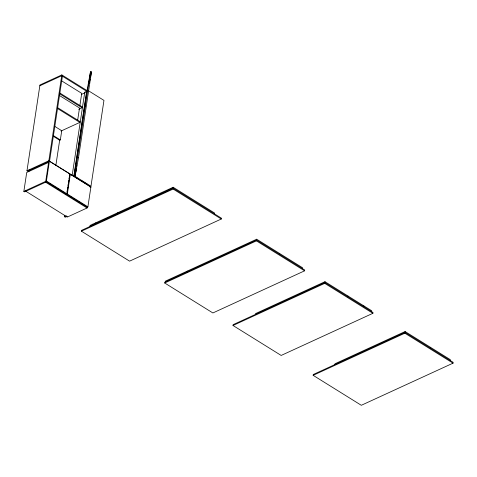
<?xml version="1.0" encoding="UTF-8"?>
<svg xmlns="http://www.w3.org/2000/svg" width="477" height="477" viewBox="0 0 477 477"><rect width="100%" height="100%" fill="white"/><g stroke="black" fill="none" stroke-linecap="round" stroke-linejoin="round"><path stroke-width="0.72" d="M45.726 181.379L87.178 207.161L87.052 207.99L45.601 182.208L24.56 191.867L23.85 191.426L26.718 172.465L48.594 162.413M45.732 181.332L66.303 194.127L66.977 193.817L69.964 174.069L49.393 161.274L27.678 171.249L26.968 170.808L39.949 84.966L61.825 74.919L87.577 90.934M25.991 190.442L25.865 191.271L67.317 217.059L87.052 207.99M28.858 171.482L29.109 169.824M45.601 182.208L61.825 74.919M23.85 191.426L46.406 181.022L49.393 161.274M49.554 161.202L62.409 76.189M55.845 165.513L59.72 139.868M53.43 136.356L59.667 140.238L60.34 139.922L61.736 130.722L54.873 126.453M77.673 120.168L79.516 107.993L59.375 95.466M79.892 105.53L81.728 93.355L61.587 80.828M66.989 192.153L67.317 189.959M67.543 188.498L67.764 187.032M67.984 185.571L68.205 184.11M68.426 182.643L68.76 180.449M68.98 178.988L69.201 177.527M69.421 176.067L69.642 174.6L70.316 174.29L90.886 187.085L87.899 206.827L87.225 207.143L66.655 194.348L67.335 194.038L87.899 206.827M67.335 194.038L70.316 174.29M67.293 216.296L65.301 217.214L64.592 216.767L64.812 215.312M61.056 131.032L79.85 122.398L79.975 121.569L57.52 107.599M78.711 109.299L82.068 107.76L82.193 106.931L59.738 92.961M72.134 175.673L84.763 92.174L86.641 91.31L73.792 176.275M74.09 176.132L87.076 90.29L90.511 71.705L91.489 71.86L78.508 157.702L75.068 176.287L74.09 176.132L77.53 157.547L90.511 71.705M74.639 175.196L74.418 176.663L75.092 176.353L90.97 186.233L103.956 100.391L88.686 90.892M83.517 116.501L83.737 115.035M84.96 106.967L85.18 105.5M86.403 97.427L86.623 95.96M75.068 176.287L76.29 168.22M76.511 166.753L76.731 165.286M75.092 176.353L76.314 168.286M76.535 166.819L76.761 165.352M81.418 231.19L81.543 230.361L173.258 188.23L173.133 189.059L81.418 231.19L129.583 261.152L221.292 219.015L221.417 218.186L173.032 188.087L89.926 226.265L90.052 225.436L173.157 187.258L214.608 213.046L214.483 213.875M90.97 186.233L90.296 186.543L90.171 187.372L90.886 187.085M92.741 224.971L92.866 224.142M95.561 223.677L95.686 222.848M117.437 213.624L117.563 212.796M133.56 206.219L133.685 205.39M153.296 197.156L153.421 196.327M173.032 188.087L173.157 187.258M164.714 283.004L164.839 282.175L256.554 240.044L304.714 270L304.588 270.829L212.879 312.96L164.714 283.004L256.429 240.873L304.588 270.829M165.257 281.985L165.382 281.156L256.68 239.215L302.633 267.8L302.507 268.629M187.127 271.938L187.258 271.109M233.009 325.487L233.14 324.658L324.849 282.527L373.014 312.483L372.883 313.311L281.174 355.443L233.009 325.487L324.724 283.356L372.883 313.311M256.429 240.873L256.68 239.215M255.428 314.421L255.553 313.592L324.974 281.698L371.72 310.777L371.595 311.606M279.528 254.336L279.653 253.508M324.724 283.356L324.974 281.698M313.151 375.333L313.276 374.505L404.985 332.374L453.15 362.335L453.025 363.164L361.316 405.295L313.151 375.333L404.86 333.202L453.025 363.164M334.89 364.577L335.015 363.748L405.11 331.545L450.395 359.712L450.27 360.54M347.822 296.819L347.948 295.99M363.701 306.693L363.826 305.864M404.86 333.202L405.11 331.545M430.528 348.264L430.653 347.435M89.372 83.302L89.64 81.871M89.903 80.44L90.165 79.009M90.433 77.584L91.489 71.86M39.824 85.794L61.7 75.748L86.826 91.369M81.394 94.446L85.371 92.621M26.968 170.808L48.845 160.755L90.296 186.543M69.284 174.379L69.964 174.069M64.592 216.767L66.577 215.854M77.53 157.547L78.508 157.702M59.613 93.79L82.068 107.76M57.395 108.428L79.85 122.398M173.133 189.059L221.292 219.015M53.484 135.659L60.34 139.922M75.211 176.734L77.083 177.903M81.46 180.622L83.958 182.178M85.204 182.953L87.082 184.122M46.406 181.022L66.977 193.817"/></g></svg>
